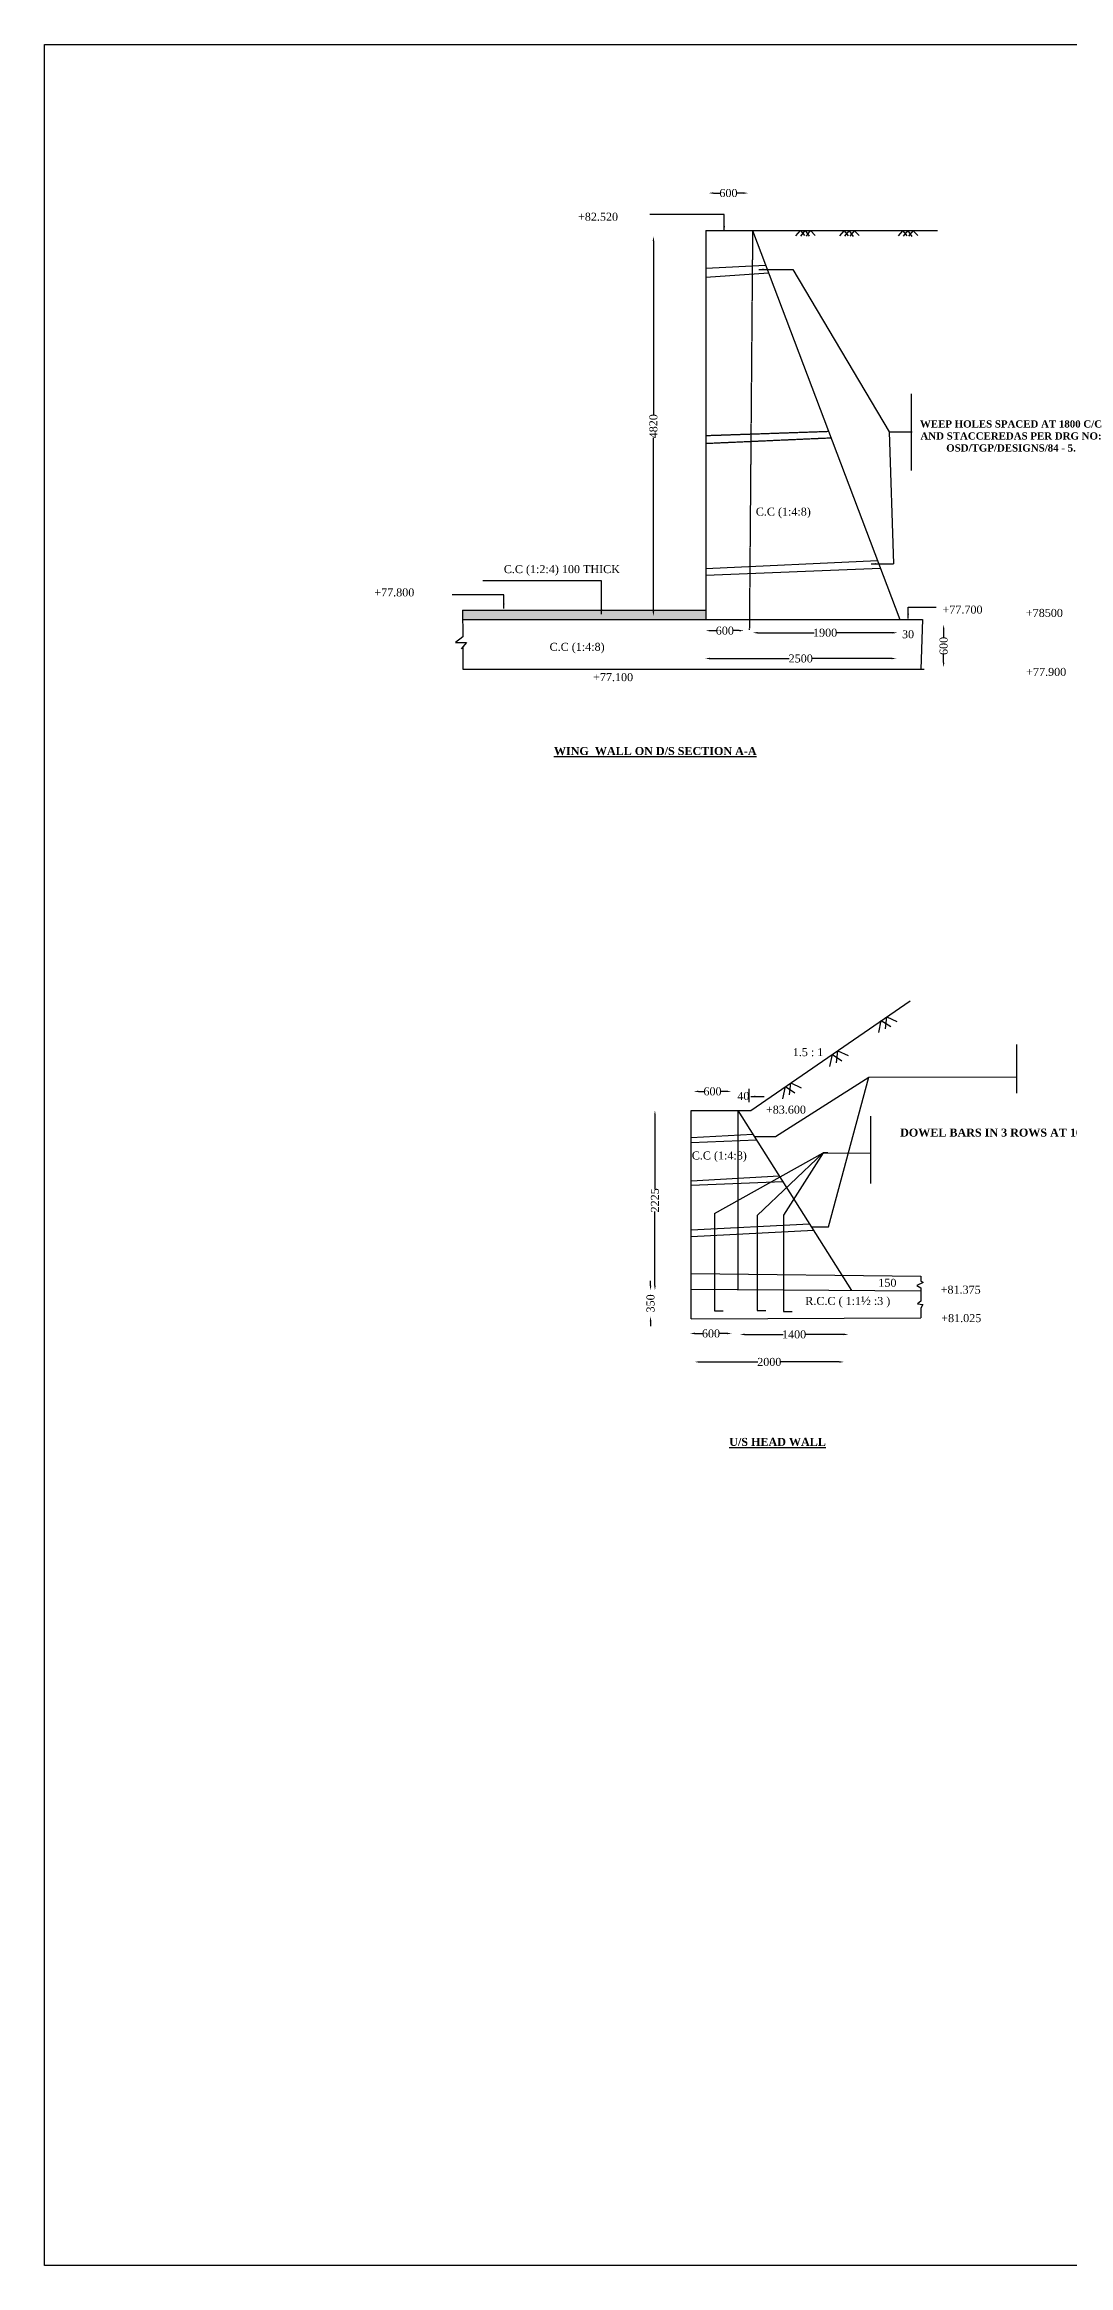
# Model space of a CAD drawing. Header units: millimetres. Extents: x 551 to 35025, y 1369 to 29133.
# Drawn here: x 551 to 13359, y 1369 to 29133 of the extents above; entities that cross this region are included whole.
import ezdxf

# ---------------------------------------------------------------- set-up
doc = ezdxf.new("R2010")
doc.units = ezdxf.units.MM
doc.linetypes.add('ACAD_ISO02W100', pattern=[15, 12, -3])
for name, color, linetype in [('DIM', 5, 'Continuous'), ('DOT LINE', 3, 'Continuous'), ('dwg', 20, 'Continuous'), ('HATCH', 2, 'Continuous'), ('TEXT', 7, 'Continuous')]:
    doc.layers.add(name, color=color, linetype=linetype)
doc.layers.add('TITLE', color=7, linetype='Continuous', lineweight=30)
doc.styles.get("Standard").update_dxf_attribs({"font": 'TIMES.TTF', "height": 100})
doc.dimstyles.get("Standard").update_dxf_attribs({"dimtxt": 100, "dimasz": 60, "dimexe": 0.18, "dimexo": 0.0625, "dimgap": 0.09, "dimtad": 0, "dimdec": 1, "dimzin": 0, "dimdsep": 46, "dimtxsty": 'Standard', "dimcen": 0.1035, "dimse1": 1, "dimse2": 1, "dimclrd": 5, "dimclre": 5, "dimclrt": 4, "dimadec": 0, "dimazin": 0, "dimtfac": 1, "dimtdec": 1, "dimtofl": 0, "dimtmove": 0, "dimatfit": 3, "dimfxl": 1, "dimtolj": 1, "dimtzin": 0, "dimarcsym": 0})

# ---------------------------------------------------------------- blocks, each defined once
blk = doc.blocks.new('*D9')
at = {"layer": 'Defpoints', "color": 0}
for p in [(8670, 15977), (9142, 16046), (9142, 15977)]:
    blk.add_point(p, dxfattribs=at)
at = {"layer": 'DIM', "color": 5, "lineweight": -2}
for p, q in [((8730, 16046), (8801, 16046)), ((9082, 16046), (9011, 16046))]:
    blk.add_line(p, q, dxfattribs=at)
at = {"layer": 'DIM', "color": 5}
for points in [[(8730, 16056), (8730, 16036), (8670, 16046)], [(9082, 16056), (9082, 16036), (9142, 16046)]]:
    blk.add_solid(points, dxfattribs=at)
at = {"layer": 'DIM', "color": 4, "insert": (8906, 16046), "char_height": 100, "attachment_point": 5}
blk.add_mtext('\\A1;600', dxfattribs=at)
blk = doc.blocks.new('*D10')
at = {"layer": 'Defpoints', "color": 0}
for p in [(8690, 15809), (8186, 13559), (8690, 13559)]:
    blk.add_point(p, dxfattribs=at)
at = {"layer": 'DIM', "color": 5, "lineweight": -2}
for p, q in [((8186, 15749), (8186, 14825)), ((8186, 13619), (8186, 14543))]:
    blk.add_line(p, q, dxfattribs=at)
at = {"layer": 'DIM', "color": 5}
for points in [[(8176, 15749), (8196, 15749), (8186, 15809)], [(8176, 13619), (8196, 13619), (8186, 13559)]]:
    blk.add_solid(points, dxfattribs=at)
at = {"layer": 'DIM', "color": 4, "insert": (8186, 14684), "char_height": 100, "attachment_point": 5, "rotation": 90}
blk.add_mtext('\\A1;2225', dxfattribs=at)
blk = doc.blocks.new('*D11')
at = {"layer": 'Defpoints', "color": 0}
for p in [(8295, 13559), (8131, 13233), (8295, 13233)]:
    blk.add_point(p, dxfattribs=at)
at = {"layer": 'DIM', "color": 5, "lineweight": -2}
for p, q in [((8131, 13619), (8131, 13679)), ((8131, 13173), (8131, 13113))]:
    blk.add_line(p, q, dxfattribs=at)
at = {"layer": 'DIM', "color": 5}
for points in [[(8121, 13619), (8141, 13619), (8131, 13559)], [(8121, 13173), (8141, 13173), (8131, 13233)]]:
    blk.add_solid(points, dxfattribs=at)
at = {"layer": 'DIM', "color": 4, "insert": (8131, 13396), "char_height": 100, "attachment_point": 5, "rotation": 90}
blk.add_mtext('\\A1;350', dxfattribs=at)
blk = doc.blocks.new('*D12')
at = {"layer": 'Defpoints', "color": 0}
for p in [(8625, 13054), (9148, 13054), (9148, 13020)]:
    blk.add_point(p, dxfattribs=at)
at = {"layer": 'DIM', "color": 5, "lineweight": -2}
for p, q in [((8685, 13020), (8782, 13020)), ((9088, 13020), (8992, 13020))]:
    blk.add_line(p, q, dxfattribs=at)
at = {"layer": 'DIM', "color": 5}
for points in [[(8685, 13030), (8685, 13010), (8625, 13020)], [(9088, 13030), (9088, 13010), (9148, 13020)]]:
    blk.add_solid(points, dxfattribs=at)
at = {"layer": 'DIM', "color": 4, "insert": (8887, 13020), "char_height": 100, "attachment_point": 5}
blk.add_mtext('\\A1;600', dxfattribs=at)
blk = doc.blocks.new('*D13')
at = {"layer": 'Defpoints', "color": 0}
for p in [(9246, 13037), (10607, 13037), (10607, 13008)]:
    blk.add_point(p, dxfattribs=at)
at = {"layer": 'DIM', "color": 5, "lineweight": -2}
for p, q in [((9306, 13008), (9790, 13008)), ((10547, 13008), (10063, 13008))]:
    blk.add_line(p, q, dxfattribs=at)
at = {"layer": 'DIM', "color": 5}
for points in [[(9306, 13018), (9306, 12998), (9246, 13008)], [(10547, 13018), (10547, 12998), (10607, 13008)]]:
    blk.add_solid(points, dxfattribs=at)
at = {"layer": 'DIM', "color": 4, "insert": (9926, 13008), "char_height": 100, "attachment_point": 5}
blk.add_mtext('\\A1;1400', dxfattribs=at)
blk = doc.blocks.new('*D14')
at = {"layer": 'Defpoints', "color": 0}
for p in [(8683, 12744), (10550, 12744), (10550, 12664)]:
    blk.add_point(p, dxfattribs=at)
at = {"layer": 'DIM', "color": 5, "lineweight": -2}
for p, q in [((8743, 12664), (9473, 12664)), ((10490, 12664), (9760, 12664))]:
    blk.add_line(p, q, dxfattribs=at)
at = {"layer": 'DIM', "color": 5}
for points in [[(8743, 12674), (8743, 12654), (8683, 12664)], [(10490, 12674), (10490, 12654), (10550, 12664)]]:
    blk.add_solid(points, dxfattribs=at)
at = {"layer": 'DIM', "color": 4, "insert": (9616, 12664), "char_height": 100, "attachment_point": 5}
blk.add_mtext('\\A1;2000', dxfattribs=at)
blk = doc.blocks.new('*D15')
at = {"layer": 'Defpoints', "color": 0}
for p in [(8819, 21812), (9300, 21812), (9300, 21805)]:
    blk.add_point(p, dxfattribs=at)
at = {"layer": 'DIM', "color": 5, "lineweight": -2}
for p, q in [((8879, 21805), (8955, 21805)), ((9240, 21805), (9165, 21805))]:
    blk.add_line(p, q, dxfattribs=at)
at = {"layer": 'DIM', "color": 5}
for points in [[(8879, 21815), (8879, 21795), (8819, 21805)], [(9240, 21815), (9240, 21795), (9300, 21805)]]:
    blk.add_solid(points, dxfattribs=at)
at = {"layer": 'DIM', "color": 4, "insert": (9060, 21805), "char_height": 100, "attachment_point": 5}
blk.add_mtext('\\A1;600', dxfattribs=at)
blk = doc.blocks.new('*D16')
at = {"layer": 'Defpoints', "color": 0}
for p in [(9410, 21812), (11218, 21812), (11218, 21779)]:
    blk.add_point(p, dxfattribs=at)
at = {"layer": 'DIM', "color": 5, "lineweight": -2}
for p, q in [((9470, 21779), (10178, 21779)), ((11158, 21779), (10451, 21779))]:
    blk.add_line(p, q, dxfattribs=at)
at = {"layer": 'DIM', "color": 5}
for points in [[(9470, 21789), (9470, 21769), (9410, 21779)], [(11158, 21789), (11158, 21769), (11218, 21779)]]:
    blk.add_solid(points, dxfattribs=at)
at = {"layer": 'DIM', "color": 4, "insert": (10314, 21779), "char_height": 100, "attachment_point": 5}
blk.add_mtext('\\A1;1900', dxfattribs=at)
blk = doc.blocks.new('*D17')
at = {"layer": 'Defpoints', "color": 0}
for p in [(8814, 21564), (11205, 21564), (11205, 21457)]:
    blk.add_point(p, dxfattribs=at)
at = {"layer": 'DIM', "color": 5, "lineweight": -2}
for p, q in [((8874, 21457), (9866, 21457)), ((11145, 21457), (10153, 21457))]:
    blk.add_line(p, q, dxfattribs=at)
at = {"layer": 'DIM', "color": 5}
for points in [[(8874, 21467), (8874, 21447), (8814, 21457)], [(11145, 21467), (11145, 21447), (11205, 21457)]]:
    blk.add_solid(points, dxfattribs=at)
at = {"layer": 'DIM', "color": 4, "insert": (10009, 21457), "char_height": 100, "attachment_point": 5}
blk.add_mtext('\\A1;2500', dxfattribs=at)
blk = doc.blocks.new('*D18')
at = {"layer": 'Defpoints', "color": 0}
for p in [(11729, 21882), (11796, 21882), (11729, 21347)]:
    blk.add_point(p, dxfattribs=at)
at = {"layer": 'DIM', "color": 5, "lineweight": -2}
for p, q in [((11796, 21822), (11796, 21719)), ((11796, 21407), (11796, 21509))]:
    blk.add_line(p, q, dxfattribs=at)
at = {"layer": 'DIM', "color": 5}
for points in [[(11786, 21822), (11806, 21822), (11796, 21882)], [(11786, 21407), (11806, 21407), (11796, 21347)]]:
    blk.add_solid(points, dxfattribs=at)
at = {"layer": 'DIM', "color": 4, "insert": (11796, 21614), "char_height": 100, "attachment_point": 5, "rotation": 90}
blk.add_mtext('\\A1;600', dxfattribs=at)
blk = doc.blocks.new('*D19')
at = {"layer": 'Defpoints', "color": 0}
for p in [(8167, 26734), (8288, 26734), (8288, 21987)]:
    blk.add_point(p, dxfattribs=at)
at = {"layer": 'DIM', "color": 5, "lineweight": -2}
for p, q in [((8167, 26674), (8167, 24504)), ((8167, 22047), (8167, 24216))]:
    blk.add_line(p, q, dxfattribs=at)
at = {"layer": 'DIM', "color": 5}
for points in [[(8157, 26674), (8177, 26674), (8167, 26734)], [(8157, 22047), (8177, 22047), (8167, 21987)]]:
    blk.add_solid(points, dxfattribs=at)
at = {"layer": 'DIM', "color": 4, "insert": (8167, 24360), "char_height": 100, "attachment_point": 5, "rotation": 90}
blk.add_mtext('\\A1;4820', dxfattribs=at)
blk = doc.blocks.new('*D20')
at = {"layer": 'Defpoints', "color": 0}
for p in [(9352, 27275), (8858, 27184), (9352, 27184)]:
    blk.add_point(p, dxfattribs=at)
at = {"layer": 'DIM', "color": 5, "lineweight": -2}
for p, q in [((8918, 27275), (9000, 27275)), ((9292, 27275), (9210, 27275))]:
    blk.add_line(p, q, dxfattribs=at)
at = {"layer": 'DIM', "color": 5}
for points in [[(8918, 27285), (8918, 27265), (8858, 27275)], [(9292, 27285), (9292, 27265), (9352, 27275)]]:
    blk.add_solid(points, dxfattribs=at)
at = {"layer": 'DIM', "color": 4, "insert": (9105, 27275), "char_height": 100, "attachment_point": 5}
blk.add_mtext('\\A1;600', dxfattribs=at)

msp = doc.modelspace()

# ---------------------------------------------------------------- hatches: boundary and pattern name
at = {"layer": 'HATCH'}
h = msp.add_hatch(dxfattribs=at)
h.set_pattern_fill('AR-SAND', color=256, style=0)
h.paths.add_polyline_path([(8820.35, 22063), (5781.15, 22063), (5781.28, 21943.92), (8820.35, 21943.92)])

# ---------------------------------------------------------------- linework, layer by layer
at = {"layer": 'Defpoints'}
msp.add_lwpolyline([(551.02, 29132.98), (34987.7, 29132.98), (34987.7, 1368.59), (551.02, 1368.59)], close=True, dxfattribs=at)
at = {"layer": 'DIM'}
for points in [[(9908.42, 26320.67), (11113.76, 24289.31), (11171.24, 22640.7)], [(11393.44, 23805.35), (11393.44, 24765.99)], [(11113.76, 24289.31), (11402.06, 24289.31)]]:
    msp.add_lwpolyline(points, dxfattribs=at)
at = {"layer": 'DOT LINE', "linetype": 'ACAD_ISO02W100'}
for points in [[(9406.86, 26805.35), (9366.17, 21812.53)], [(8820.35, 24244.14), (10357.78, 24297.23)], [(8820.35, 24146.56), (10388.49, 24216.25)]]:
    msp.add_lwpolyline(points, dxfattribs=at)
at = {"layer": 'DOT LINE'}
for points in [[(8637.54, 14929.11), (9741.51, 14989.4)], [(8637.54, 14872.19), (9784.9, 14920.74)], [(8637.54, 13767.55), (11509.24, 13735.51)]]:
    msp.add_lwpolyline(points, dxfattribs=at)
at = {"layer": 'dwg'}
for points in [[(8820.35, 26805.35), (8820.35, 21943.92)], [(8820.35, 26805.35), (11718.87, 26805.35)], [(9406.86, 26805.35), (11250.01, 21943.92)], [(8820.35, 26335.26), (9569.74, 26375.74)], [(8820.35, 26225.42), (9607.28, 26276.74)], [(8820.35, 22580.35), (10969.56, 22683.64)], [(8820.35, 22499.01), (11006.7, 22585.68)], [(5781.15, 22063), (8820.35, 22063)], [(5781.15, 22063), (5781.52, 21729.66)], [(5781.28, 21943.92), (11532.68, 21943.92), (11511.17, 21323.23)], [(5781.52, 21729.66), (5693.81, 21658.62), (5831.02, 21658.62), (5763.26, 21579.13)], [(5781.66, 21600.72), (5781.97, 21323.23)], [(5781.97, 21323.23), (11552.47, 21323.23)], [(9383.7, 15808.73), (11378.69, 17177.45)], [(12705.64, 16631.74), (12705.64, 16022.47)], [(9695.54, 15482.99), (10861.6, 16223.98)], [(10144.98, 14350.92), (10357.37, 14350.92), (10861.6, 16223.98)], [(10861.6, 16223.98), (12705.64, 16227.84)], [(9358.8, 16076.6), (9358.8, 15909.92)], [(8637.54, 13202.83), (8637.54, 15808.73), (9383.7, 15808.73)], [(9223.76, 15808.73), (9223.76, 13565.29)], [(9223.76, 15808.73), (10645.49, 13558.89)], [(10881.85, 15734.85), (10881.85, 14893.19)], [(8637.54, 15469.28), (9411.18, 15512.14)], [(8637.54, 15405.41), (9457.31, 15439.14)], [(8932.64, 14521.51), (10291.22, 15277.42), (10291.22, 15277.42)], [(9429.6, 15482.99), (9695.54, 15482.99)], [(10291.22, 15277.42), (9464.83, 14495.11)], [(10291.22, 15277.42), (9795.39, 14498.41)], [(10346.53, 15277.42), (10291.22, 15277.42), (10881.85, 15272.31)], [(8932.64, 14521.51), (8932.64, 13303.32), (9040.83, 13303.32)], [(9464.83, 14495.11), (9464.83, 13304.98), (9574.63, 13304.98)], [(9795.39, 14498.41), (9795.39, 13293.36), (9903.1, 13293.36)], [(8637.54, 14316.51), (10119.66, 14391)], [(8637.54, 14230.7), (10171.2, 14309.43)], [(11509.24, 13677.55), (11541.26, 13655.4), (11460.47, 13620.61), (11509.24, 13591.35)], [(11509.24, 13735.51), (11509.24, 13677.55)], [(8637.54, 13571.82), (11509.24, 13553.33)], [(11509.24, 13422.36), (11469.34, 13391.31), (11534, 13382.62), (11509.24, 13335.44)], [(11509.24, 13591.35), (11509.24, 13422.36)], [(11509.24, 13335.44), (11509.24, 13214.41)], [(8637.54, 13202.83), (11509.24, 13214.41)]]:
    msp.add_lwpolyline(points, dxfattribs=at)
at = {"layer": 'HATCH'}
for points in [[(9948.91, 26740.86), (10004.29, 26805.35), (10054.77, 26742.49)], [(10012.43, 26737.61), (10066.17, 26805.35), (10116.66, 26734.36)], [(10080.83, 26737.61), (10132.95, 26805.35), (10191.58, 26745.74)], [(10496.95, 26739.24), (10552.32, 26803.73), (10602.81, 26740.86)], [(10560.46, 26735.98), (10614.21, 26803.73), (10664.7, 26732.73)], [(10628.87, 26735.98), (10680.98, 26803.73), (10739.61, 26744.11)], [(11230.37, 26739.69), (11285.74, 26804.18), (11336.23, 26741.31)], [(11293.88, 26736.44), (11347.63, 26804.18), (11398.12, 26733.18)], [(11362.29, 26736.44), (11414.4, 26804.18), (11473.03, 26744.57)], [(11069.43, 16827.66), (11084.24, 16979.07), (11212.8, 16918.51)], [(10983.96, 16780.86), (11016.72, 16932.75), (11135.6, 16855.19)], [(10372.84, 16355), (10405.6, 16506.89), (10524.48, 16429.33)], [(10458.31, 16401.8), (10473.12, 16553.21), (10601.68, 16492.65)], [(9784.72, 15954.45), (9817.48, 16106.33), (9936.36, 16028.78)], [(9870.19, 16001.25), (9885, 16152.66), (10013.56, 16092.1)]]:
    msp.add_lwpolyline(points, dxfattribs=at)
at = {"layer": 'TITLE'}
msp.add_lwpolyline([(551.02, 29132.98), (34987.7, 29132.98), (34987.7, 1368.59), (551.02, 1368.59)], close=True, dxfattribs=at)

# ---------------------------------------------------------------- texts
at = {"layer": 'TEXT'}
for s, insert, char_height, width, attachment_point in [('+82.520  ', (7224.12, 27029.3), 100, 772.765, 1), ('{\\fTimes New Roman|b1|i0|c0|p18;\\PWEEP HOLES SPACED AT 1800 C/C AND STACCEREDAS PER DRG NO: OSD/TGP/DESIGNS/84 - 5.}', (12638.68, 24312.79), 90, 2513.335, 5), (' C.C (1:4:8)', (9772.48, 23276.68), 100, 1466.7012, 5), (' C.C (1:2:4) 100 THICK', (7003.4, 22558.02), 100, 2253.3154, 5), ('+77.800', (4676.38, 22333.48), 100, 948.4907, 1), ('+77.700', (11782.04, 22118.66), 100, 658.2478, 1), ('+78500', (12824.69, 22077.04), 100, 681.764, 1), (' C.C (1:4:8)', (7193.91, 21586.6), 100, 1466.7012, 5), ('30', (11275.74, 21810.59), 100, 182.0199, 1), ('+77.100', (7412.45, 21273.73), 100, 606.7054, 1), ('+77.900', (12828.72, 21339.9), 100, 617.2184, 1), ('{\\fTimes New Roman|b1|i0|c0|p18;\\L\\P   WING  WALL ON D/S SECTION A-A}', (8133.42, 20382.79), 100, 2882.9054, 5), ('1.5 : 1', (9909.44, 16586.21), 100, 406.7898, 1), ('40', (9216.34, 16038.82), 100, 75.6776, 1), ('+83.600', (9573.9, 15867.84), 100, 388.399, 1), ('{\\fTimes New Roman|b1|i0|c0|p18;\\P    DOWEL BARS IN 3 ROWS AT 1000C/C  AND STAGGERED}', (11100.67, 15747.73), 100, 4430.6578, 1), (' C.C (1:4:8)', (8972.14, 15228.34), 100, 1466.7012, 5), ('150', (10979.73, 13703.33), 100, 120.1794, 1), ('+81.375', (11759.08, 13617.89), 100, 705.9802, 1), ('R.C.C ( 1:1{\\H1.083x;½} :3 )', (10066.4, 13484.56), 100, 1352.0867, 1), ('+81.025', (11766.4, 13261.81), 100, 532.8049, 1), ('{\\fTimes New Roman|b1|i0|c0|p18;\\LU/S HEAD WALL}', (9719.06, 11663.46), 100, 2615.2103, 5)]:
    msp.add_mtext(s, dxfattribs=dict(at, insert=insert, char_height=char_height, width=width, attachment_point=attachment_point))

# ---------------------------------------------------------------- dimensions: what is measured, and where the dimension line sits
at = {"layer": 'DIM'}
for p1, p2, distance, text, picture, middle in [((8858.19, 27184.44), (9352.4, 27184.44), 90.15, '600', '*D20', (9105.3, 27274.6)), ((8288.37, 21986.97), (8288.37, 26733.71), 120.92, '4820', '*D19', (8167.45, 24360.34)), ((8818.93, 21812.14), (9300.44, 21812.14), -7.07, '600', '*D15', (9059.68, 21805.07)), ((9410.2, 21812.14), (11218.4, 21812.14), -32.92, '1900', '*D16', (10314.3, 21779.23)), ((11729.43, 21346.89), (11729.43, 21881.85), -66.28, '600', '*D18', (11795.7, 21614.37)), ((8814.12, 21563.86), (11204.71, 21563.86), -106.67, '2500', '*D17', (10009.42, 21457.19)), ((8670.31, 15977.11), (9141.73, 15977.11), 69.22, '600', '*D9', (8906.02, 16046.33)), ((8689.98, 15809.16), (8689.98, 13558.78), -504.13, '2225', '*D10', (8185.85, 14683.97)), ((8294.8, 13558.78), (8294.8, 13233.32), -164.1, '350', '*D11', (8130.71, 13396.05)), ((8625.35, 13054.11), (9148.09, 13054.11), -34.41, '600', '*D12', (8886.72, 13019.69)), ((9245.74, 13036.9), (10607.16, 13036.9), -28.68, '1400', '*D13', (9926.45, 13008.22)), ((8682.8, 12744.37), (10549.71, 12744.37), -80.3, '2000', '*D14', (9616.25, 12664.07))]:
    dim = msp.add_aligned_dim(p1=p1, p2=p2, distance=distance, text=text, dimstyle='Standard', dxfattribs=at)
    dim.commit()
    dim.dimension.update_dxf_attribs({"geometry": picture, "text_midpoint": middle})

# ---------------------------------------------------------------- leaders
for points in [[(9053.14, 26805.35), (9053.14, 27008.83), (8122.83, 27008.83)], [(9483.77, 26320.67), (9908.42, 26320.67)], [(10891.93, 22640.7), (11171.24, 22640.7)], [(6296.19, 22083.63), (6296.19, 22254.05), (5651.16, 22254.05)], [(7518.58, 22012.49), (7518.58, 22426.52), (6033.16, 22426.52)], [(11353.16, 21955.84), (11353.16, 22099.26), (11702.21, 22099.26)], [(9383.28, 15983.26), (9550.22, 15981.04)]]:
    msp.add_leader(points, dimstyle='Standard', override={"dimgap": 0.09, "dimtad": 0}, dxfattribs=at)

doc.saveas('drawing.dxf')
